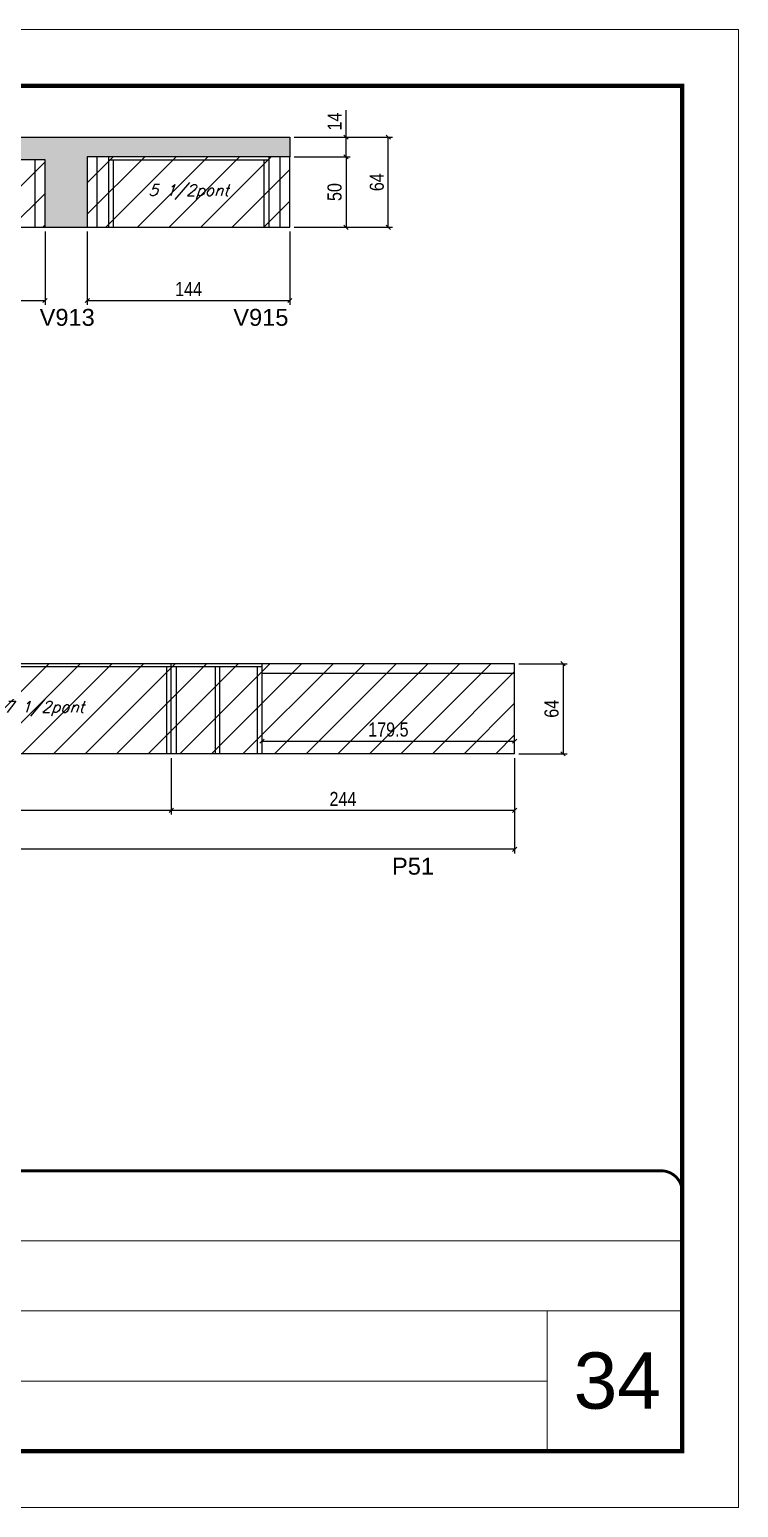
# Model space of a CAD drawing. Extents: x 3309 to 9563, y -2522 to 14608.
# Drawn here: x 5876 to 6379, y 4369 to 5419 of the extents above; entities that cross this region are included whole.
import ezdxf

# ---------------------------------------------------------------- set-up
doc = ezdxf.new("R2010")
doc.units = 0
doc.linetypes.add('CONTINUO', pattern=[0])
doc.linetypes.add('DASHED', pattern=[0.75, 0.5, -0.25])
for name, color, linetype in [('5', 5, 'Continuous'), ('COTA', 241, 'Continuous'), ('Painéis', 200, 'Continuous'), ('SARR_2.2x7', 40, 'Continuous'), ('SARR_3.5x7', 81, 'Continuous'), ('texto', 7, 'Continuous')]:
    doc.layers.add(name, color=color, linetype=linetype)
for name, color, linetype, lineweight in [('CARIMBO', 255, 'Continuous', 9), ('Folhas', 255, 'Continuous', 9), ('Hachura', 251, 'Continuous', 9), ('SARRAFO DE PRESSAO', 251, 'DASHED', 9)]:
    doc.layers.add(name, color=color, linetype=linetype, lineweight=lineweight)
doc.styles.add('ARIAL', font='arial.ttf')
doc.styles.add('COTA TECNICA', font='techl___.ttf', dxfattribs={"height": 10})
doc.styles.add('Romans', font='romans.shx')
doc.styles.get("Standard").update_dxf_attribs({"font": 'arial.ttf'})
doc.dimstyles.new('PAINEL', dxfattribs={"dimtxt": 10, "dimasz": 3, "dimexe": 3, "dimexo": 3, "dimgap": 3, "dimtad": 1, "dimdec": 1, "dimzin": 12, "dimdsep": 46, "dimtxsty": 'COTA TECNICA', "dimblk1": 'OBLIQUE', "dimblk2": 'OBLIQUE', "dimsah": 1, "dimcen": 0.9, "dimclrd": 4, "dimclre": 4, "dimclrt": 240, "dimadec": 1, "dimazin": 3, "dimtfac": 1, "dimtdec": 1, "dimtmove": 0, "dimatfit": 3, "dimfxl": 1, "dimtolj": 1, "dimtzin": 12, "dimarcsym": 0})

# ---------------------------------------------------------------- blocks, each defined once
blk = doc.blocks.new('9999999999')
at = {"color": 30, "linetype": 'CONTINUO'}
for p, q in [((98564.6, 34379.6), (99584, 34379.6)), ((98564.6, 34329.8), (99488, 34329.8)), ((99584, 34329.8), (99488, 34329.8)), ((99488, 34329.8), (99488, 34230.2)), ((98564.6, 34280), (99488, 34280))]:
    blk.add_line(p, q, dxfattribs=at)
at = {"color": 30, "linetype": 'CONTINUO', "const_width": 2}
blk.add_lwpolyline([(99584, 34230.2), (99584, 34414.4, 0.414214), (99569, 34429.4), (98229, 34429.4, 0.414214), (98214, 34414.4), (98214, 34245.2, 0.414214), (98229, 34230.2), (99584, 34230.2)], format="xyb", dxfattribs=at)
at = {"layer": 'Folhas'}
blk.add_lwpolyline([(98139, 34190.2), (99624, 34190.2), (99624, 35240.2), (98139, 35240.2)], close=True, dxfattribs=at)
at = {"layer": 'Folhas', "color": 30, "const_width": 3}
blk.add_lwpolyline([(98214, 34230.2), (99584, 34230.2), (99584, 35200.2), (98214, 35200.2)], close=True, dxfattribs=at)
blk = doc.blocks.new('_Oblique')
at = {"color": 0, "linetype": 'ByBlock', "lineweight": -2}
blk.add_line((-0.5, -0.5), (0.5, 0.5), dxfattribs=at)
blk = doc.blocks.new('*D2506')
at = {"layer": 'COTA', "color": 4, "lineweight": -2, "transparency": 16777216}
for p, q in [((5786.1, 5275.8), (5786.1, 5223.8)), ((5886.6, 5275.8), (5886.6, 5223.8)), ((5786.1, 5226.8), (5886.6, 5226.8))]:
    blk.add_line(p, q, dxfattribs=at)
at = {"layer": 'Defpoints', "color": 0, "transparency": 16777216}
for p in [(5786.1, 5278.8), (5886.6, 5278.8), (5886.6, 5226.8)]:
    blk.add_point(p, dxfattribs=at)
at = {"layer": 'COTA', "color": 4, "lineweight": -2, "transparency": 16777216, "xscale": 3, "yscale": 3, "zscale": 3, "rotation": 180}
blk.add_blockref('_Oblique', (5786.1, 5226.8), dxfattribs=at)
at = {"layer": 'COTA', "color": 4, "lineweight": -2, "transparency": 16777216, "xscale": 3, "yscale": 3, "zscale": 3}
blk.add_blockref('_Oblique', (5886.6, 5226.8), dxfattribs=at)
at = {"layer": 'COTA', "color": 240, "transparency": 16777216, "insert": (5836.3, 5234.9), "char_height": 10, "attachment_point": 5, "style": 'COTA TECNICA'}
blk.add_mtext('\\A1;100.5', dxfattribs=at)
blk = doc.blocks.new('*D2508')
at = {"layer": 'COTA', "color": 4, "lineweight": -2, "transparency": 16777216}
for p, q in [((5916.6, 5275.8), (5916.6, 5223.8)), ((6060.6, 5275.8), (6060.6, 5223.8)), ((5916.6, 5226.8), (6060.6, 5226.8))]:
    blk.add_line(p, q, dxfattribs=at)
at = {"layer": 'Defpoints', "color": 0, "transparency": 16777216}
for p in [(5916.6, 5278.8), (6060.6, 5278.8), (6060.6, 5226.8)]:
    blk.add_point(p, dxfattribs=at)
at = {"layer": 'COTA', "color": 4, "lineweight": -2, "transparency": 16777216, "xscale": 3, "yscale": 3, "zscale": 3, "rotation": 180}
blk.add_blockref('_Oblique', (5916.6, 5226.8), dxfattribs=at)
at = {"layer": 'COTA', "color": 4, "lineweight": -2, "transparency": 16777216, "xscale": 3, "yscale": 3, "zscale": 3}
blk.add_blockref('_Oblique', (6060.6, 5226.8), dxfattribs=at)
at = {"layer": 'COTA', "color": 240, "transparency": 16777216, "insert": (5988.6, 5234.9), "char_height": 10, "attachment_point": 5, "style": 'COTA TECNICA'}
blk.add_mtext('\\A1;144', dxfattribs=at)
blk = doc.blocks.new('*D2509')
at = {"layer": 'COTA', "color": 4, "lineweight": -2, "transparency": 16777216}
for p, q in [((6063.6, 5328.8), (6103.5, 5328.8)), ((6100.5, 5328.8), (6100.5, 5278.8)), ((6063.6, 5278.8), (6103.5, 5278.8))]:
    blk.add_line(p, q, dxfattribs=at)
at = {"layer": 'Defpoints', "color": 0, "transparency": 16777216}
for p in [(6060.6, 5328.8), (6060.6, 5278.8), (6100.5, 5278.8)]:
    blk.add_point(p, dxfattribs=at)
at = {"layer": 'COTA', "color": 4, "lineweight": -2, "transparency": 16777216, "xscale": 3, "yscale": 3, "zscale": 3}
for p, rotation in [((6100.5, 5328.8), 90), ((6100.5, 5278.8), 270)]:
    blk.add_blockref('_Oblique', p, dxfattribs=dict(at, rotation=rotation))
at = {"layer": 'COTA', "color": 240, "transparency": 16777216, "insert": (6092.4, 5303.8), "char_height": 10, "attachment_point": 5, "rotation": 90, "style": 'COTA TECNICA'}
blk.add_mtext('\\A1;50', dxfattribs=at)
blk = doc.blocks.new('*D2510')
at = {"layer": 'COTA', "color": 4, "lineweight": -2, "transparency": 16777216}
for p, q in [((6100.5, 5342.8), (6100.5, 5361.9)), ((6063.6, 5342.8), (6103.5, 5342.8)), ((6100.5, 5328.8), (6100.5, 5342.8)), ((6063.6, 5328.8), (6103.5, 5328.8))]:
    blk.add_line(p, q, dxfattribs=at)
at = {"layer": 'Defpoints', "color": 0, "transparency": 16777216}
for p in [(6060.6, 5342.8), (6100.5, 5342.8), (6060.6, 5328.8)]:
    blk.add_point(p, dxfattribs=at)
at = {"layer": 'COTA', "color": 4, "lineweight": -2, "transparency": 16777216, "xscale": 3, "yscale": 3, "zscale": 3}
for p, rotation in [((6100.5, 5342.8), 90), ((6100.5, 5328.8), 270)]:
    blk.add_blockref('_Oblique', p, dxfattribs=dict(at, rotation=rotation))
at = {"layer": 'COTA', "color": 240, "transparency": 16777216, "insert": (6092.4, 5353.9), "char_height": 10, "attachment_point": 5, "rotation": 90, "style": 'COTA TECNICA'}
blk.add_mtext('\\A1;14', dxfattribs=at)
blk = doc.blocks.new('*D2511')
at = {"layer": 'COTA', "color": 4, "lineweight": -2, "transparency": 16777216}
for p, q in [((6063.6, 5342.8), (6133.5, 5342.8)), ((6130.5, 5278.8), (6130.5, 5342.8)), ((6063.6, 5278.8), (6133.5, 5278.8))]:
    blk.add_line(p, q, dxfattribs=at)
at = {"layer": 'Defpoints', "color": 0, "transparency": 16777216}
for p in [(6060.6, 5342.8), (6130.5, 5342.8), (6060.6, 5278.8)]:
    blk.add_point(p, dxfattribs=at)
at = {"layer": 'COTA', "color": 4, "lineweight": -2, "transparency": 16777216, "xscale": 3, "yscale": 3, "zscale": 3}
for p, rotation in [((6130.5, 5342.8), 90), ((6130.5, 5278.8), 270)]:
    blk.add_blockref('_Oblique', p, dxfattribs=dict(at, rotation=rotation))
at = {"layer": 'COTA', "color": 240, "transparency": 16777216, "insert": (6122.4, 5310.8), "char_height": 10, "attachment_point": 5, "rotation": 90, "style": 'COTA TECNICA'}
blk.add_mtext('\\A1;64', dxfattribs=at)
blk = doc.blocks.new('*D2527')
at = {"layer": 'COTA', "color": 4, "linetype": 'ByBlock', "lineweight": -2, "transparency": 16777216}
for p, q in [((5000.3, 4901.7), (5000.3, 4833.9)), ((6220.3, 4901.7), (6220.3, 4833.9)), ((6220.3, 4836.9), (5000.3, 4836.9))]:
    blk.add_line(p, q, dxfattribs=at)
at = {"layer": 'Defpoints', "color": 0, "linetype": 'ByBlock', "transparency": 16777216}
for p in [(5000.3, 4904.7), (6220.3, 4904.7), (5000.3, 4836.9)]:
    blk.add_point(p, dxfattribs=at)
at = {"layer": 'COTA', "color": 4, "linetype": 'ByBlock', "lineweight": -2, "transparency": 16777216, "xscale": 3, "yscale": 3, "zscale": 3, "rotation": 180}
blk.add_blockref('_Oblique', (5000.3, 4836.9), dxfattribs=at)
at = {"layer": 'COTA', "color": 4, "linetype": 'ByBlock', "lineweight": -2, "transparency": 16777216, "xscale": 3, "yscale": 3, "zscale": 3}
blk.add_blockref('_Oblique', (6220.3, 4836.9), dxfattribs=at)
at = {"layer": 'COTA', "color": 240, "linetype": 'ByBlock', "transparency": 16777216, "insert": (5610.3, 4845), "char_height": 10, "attachment_point": 5, "style": 'COTA TECNICA'}
blk.add_mtext('\\A1;1220', dxfattribs=at)
blk = doc.blocks.new('*D2529')
at = {"layer": 'COTA', "color": 4, "lineweight": -2, "transparency": 16777216}
for p, q in [((6223.3, 4968.7), (6257.7, 4968.7)), ((6254.7, 4968.7), (6254.7, 4904.7)), ((6223.3, 4904.7), (6257.7, 4904.7))]:
    blk.add_line(p, q, dxfattribs=at)
at = {"layer": 'Defpoints', "color": 0, "transparency": 16777216}
for p in [(6220.3, 4968.7, 0), (6220.3, 4904.7, 0), (6254.7, 4904.7)]:
    blk.add_point(p, dxfattribs=at)
at = {"layer": 'COTA', "color": 4, "lineweight": -2, "transparency": 16777216, "xscale": 3, "yscale": 3, "zscale": 3}
for p, rotation in [((6254.7, 4968.7), 90), ((6254.7, 4904.7), 270)]:
    blk.add_blockref('_Oblique', p, dxfattribs=dict(at, rotation=rotation))
at = {"layer": 'COTA', "color": 240, "transparency": 16777216, "insert": (6246.6, 4936.7), "char_height": 10, "attachment_point": 5, "rotation": 90, "style": 'COTA TECNICA'}
blk.add_mtext('\\A1;64', dxfattribs=at)
blk = doc.blocks.new('*D2530')
at = {"layer": 'COTA', "color": 4, "lineweight": -2, "transparency": 16777216}
for p, q in [((5732.3, 4901.7), (5732.3, 4861.6)), ((5976.3, 4901.7), (5976.3, 4861.6)), ((5732.3, 4864.6), (5976.3, 4864.6))]:
    blk.add_line(p, q, dxfattribs=at)
at = {"layer": 'Defpoints', "color": 0, "transparency": 16777216}
for p in [(5732.3, 4904.7), (5976.3, 4904.7), (5976.3, 4864.6)]:
    blk.add_point(p, dxfattribs=at)
at = {"layer": 'COTA', "color": 4, "lineweight": -2, "transparency": 16777216, "xscale": 3, "yscale": 3, "zscale": 3, "rotation": 180}
blk.add_blockref('_Oblique', (5732.3, 4864.6), dxfattribs=at)
at = {"layer": 'COTA', "color": 4, "lineweight": -2, "transparency": 16777216, "xscale": 3, "yscale": 3, "zscale": 3}
blk.add_blockref('_Oblique', (5976.3, 4864.6), dxfattribs=at)
at = {"layer": 'COTA', "color": 240, "transparency": 16777216, "insert": (5854.3, 4872.6), "char_height": 10, "attachment_point": 5, "style": 'COTA TECNICA'}
blk.add_mtext('\\A1;244', dxfattribs=at)
blk = doc.blocks.new('*D2531')
at = {"layer": 'COTA', "color": 4, "lineweight": -2, "transparency": 16777216}
for p, q in [((5976.3, 4901.7), (5976.3, 4861.6)), ((6220.3, 4901.7), (6220.3, 4861.6)), ((5976.3, 4864.6), (6220.3, 4864.6))]:
    blk.add_line(p, q, dxfattribs=at)
at = {"layer": 'Defpoints', "color": 0, "transparency": 16777216}
for p in [(5976.3, 4904.7), (6220.3, 4904.7), (6220.3, 4864.6)]:
    blk.add_point(p, dxfattribs=at)
at = {"layer": 'COTA', "color": 4, "lineweight": -2, "transparency": 16777216, "xscale": 3, "yscale": 3, "zscale": 3, "rotation": 180}
blk.add_blockref('_Oblique', (5976.3, 4864.6), dxfattribs=at)
at = {"layer": 'COTA', "color": 4, "lineweight": -2, "transparency": 16777216, "xscale": 3, "yscale": 3, "zscale": 3}
blk.add_blockref('_Oblique', (6220.3, 4864.6), dxfattribs=at)
at = {"layer": 'COTA', "color": 240, "transparency": 16777216, "insert": (6098.3, 4872.6), "char_height": 10, "attachment_point": 5, "style": 'COTA TECNICA'}
blk.add_mtext('\\A1;244', dxfattribs=at)
blk = doc.blocks.new('*D2542')
at = {"layer": 'COTA', "color": 4, "lineweight": -2, "transparency": 16777216}
for p, q in [((6040.8, 4907.7), (6040.8, 4916.7)), ((6220.3, 4907.7), (6220.3, 4916.7)), ((6040.8, 4913.7), (6220.3, 4913.7))]:
    blk.add_line(p, q, dxfattribs=at)
at = {"layer": 'Defpoints', "color": 0, "transparency": 16777216}
for p in [(6040.8, 4904.7), (6220.3, 4913.7), (6220.3, 4904.7)]:
    blk.add_point(p, dxfattribs=at)
at = {"layer": 'COTA', "color": 4, "lineweight": -2, "transparency": 16777216, "xscale": 3, "yscale": 3, "zscale": 3, "rotation": 180}
blk.add_blockref('_Oblique', (6040.8, 4913.7), dxfattribs=at)
at = {"layer": 'COTA', "color": 4, "lineweight": -2, "transparency": 16777216, "xscale": 3, "yscale": 3, "zscale": 3}
blk.add_blockref('_Oblique', (6220.3, 4913.7), dxfattribs=at)
at = {"layer": 'COTA', "color": 240, "transparency": 16777216, "insert": (6130.6, 4921.9), "char_height": 10, "attachment_point": 5, "style": 'COTA TECNICA'}
blk.add_mtext('\\A1;179.5', dxfattribs=at)

msp = doc.modelspace()

# ---------------------------------------------------------------- hatches: boundary and pattern name
at = {"layer": 'COTA'}
h = msp.add_hatch(dxfattribs=at)
h.set_pattern_fill('AR-CONC', color=256, scale=0.03)
h.paths.add_polyline_path([(5916.6, 5328.8), (6060.6, 5328.8), (6060.6, 5342.8), (5346.6, 5342.8), (5346.6, 5328.8), (5482.6, 5328.8), (5482.6, 5278.8), (5512.6, 5278.8), (5512.6, 5326.8), (5756.1, 5326.8), (5756.1, 5278.8), (5786.1, 5278.8), (5786.1, 5326.8), (5886.6, 5326.8), (5886.6, 5278.8), (5916.6, 5278.8)])
at = {"layer": 'Hachura', "linetype": 'ByBlock'}
h = msp.add_hatch(dxfattribs=at)
h.set_pattern_fill('ANSI31', color=256, scale=5)
h.paths.add_polyline_path([(5346.6, 5328.8), (5346.6, 5278.8), (5480.6, 5278.8), (5480.6, 5328.8)])
h.paths.add_polyline_path([(5512.6, 5326.8), (5512.6, 5278.8), (5754.1, 5278.8), (5754.1, 5326.8)])
h.paths.add_polyline_path([(5788.1, 5326.8), (5788.1, 5278.8), (5886.6, 5278.8), (5886.6, 5326.8)])
h.paths.add_polyline_path([(5916.6, 5328.8), (5916.6, 5278.8), (6060.6, 5278.8), (6060.6, 5328.8)])
h.paths.add_polyline_path([(5592.6, 5154.72), (5592.6, 5104.72), (5713.56, 5104.72), (5713.56, 5154.72)])
h.paths.add_polyline_path([(5348.6, 5154.72), (5348.6, 5104.72), (5592.6, 5104.72), (5592.6, 5154.72)])
h.paths.add_polyline_path([(5000.33, 4968.73), (5000.33, 4904.73), (5244.33, 4904.73), (5244.33, 4968.73)])
h.paths.add_polyline_path([(5244.33, 4968.73), (5244.33, 4904.73), (5488.33, 4904.73), (5488.33, 4968.73)])
h.paths.add_polyline_path([(5488.33, 4968.73), (5488.33, 4904.73), (5732.33, 4904.73), (5732.33, 4968.73)])
h.paths.add_polyline_path([(5976.33, 4904.73), (5976.33, 4968.73), (5732.33, 4968.73), (5732.33, 4904.73)])
h.paths.add_polyline_path([(5976.33, 4968.73), (5976.33, 4904.73), (6220.33, 4904.73), (6220.33, 4968.73)])
h.paths.add_polyline_path([(5661.33, 4711.16), (5661.33, 4775.16), (5488.33, 4775.16), (5488.33, 4711.16)])
h.paths.add_polyline_path([(5244.33, 4775.16), (5244.33, 4711.16), (5488.33, 4711.16), (5488.33, 4775.16)])
h.paths.add_polyline_path([(5244.33, 4711.16), (5244.33, 4775.16), (5000.33, 4775.16), (5000.33, 4711.16)])

# ---------------------------------------------------------------- linework, layer by layer
at = {"layer": 'COTA'}
for p, q in [((5346.6, 5342.8), (6060.6, 5342.8)), ((6060.6, 5342.8), (6060.6, 5328.8)), ((5886.6, 5278.8), (5916.6, 5278.8))]:
    msp.add_line(p, q, dxfattribs=at)
at = {"layer": 'Painéis', "linetype": 'ByBlock'}
for p, q in [((5886.6, 5326.8), (5786.1, 5326.8)), ((5886.6, 5278.8), (5886.6, 5326.8)), ((6060.6, 5328.8), (5916.6, 5328.8)), ((5916.6, 5328.8), (5916.6, 5278.8)), ((6060.6, 5278.8), (6060.6, 5328.8)), ((5786.1, 5278.8), (5886.6, 5278.8)), ((5916.6, 5278.8), (6060.6, 5278.8)), ((6220.33, 4968.73), (5000.33, 4968.73)), ((5976.33, 4904.73), (5976.33, 4968.73)), ((6220.33, 4904.73), (6220.33, 4968.73)), ((6220.33, 4904.73), (5000.33, 4904.73))]:
    msp.add_line(p, q, dxfattribs=at)
at = {"layer": 'SARR_2.2x7', "linetype": 'Continuous'}
for p, q in [((5879.6, 5278.8), (5879.6, 5326.8)), ((5923.6, 5278.8), (5923.6, 5328.8)), ((5931.6, 5326.6), (6045.6, 5326.6)), ((6053.6, 5278.8), (6053.6, 5328.8)), ((5976.33, 4966.53), (5795.33, 4966.53)), ((6040.83, 4966.53), (5976.33, 4966.53)), ((6220.33, 4961.73), (6040.83, 4961.73))]:
    msp.add_line(p, q, dxfattribs=at)
at = {"layer": 'SARR_3.5x7'}
for p, q in [((5931.6, 5328.8), (5931.6, 5278.8)), ((5935.1, 5326.6), (5935.1, 5278.8)), ((6042.1, 5326.6), (6042.1, 5278.8)), ((6045.6, 5328.8), (6045.6, 5278.8)), ((5972.83, 4966.53), (5972.83, 4904.73)), ((5979.83, 4966.53), (5979.83, 4904.73)), ((6007.39, 4966.53), (6007.39, 4904.73)), ((6010.89, 4904.73), (6010.89, 4966.53)), ((6037.33, 4966.53), (6037.33, 4904.73)), ((6040.83, 4904.73), (6040.83, 4968.73))]:
    msp.add_line(p, q, dxfattribs=at)

# ---------------------------------------------------------------- block references
at = {"layer": 'SARRAFO DE PRESSAO', "color": 6, "linetype": 'ByBlock'}
msp.add_blockref('9999999999', (-93244.61, -29820.95), dxfattribs=at)

# ---------------------------------------------------------------- texts
at = {"layer": '5', "linetype": 'Continuous'}
for s, p in [('V913', (5882.78, 5208.8)), ('V915', (6020.42, 5208.8)), ('P51', (6133.19, 4818.85))]:
    msp.add_text(s, height=12, rotation=0.00004, dxfattribs=at).set_placement(p)
at = {"layer": 'CARIMBO', "style": 'ARIAL'}
msp.add_text('34', height=40, dxfattribs=at).set_placement((6262.23, 4439.4))
at = {"layer": 'texto', "color": 2, "char_height": 8, "attachment_point": 5, "style": 'Romans'}
for s, insert in [('{\\Q19;\\C256;5 1/2pont}', (5988.6, 5303.8)), ('{\\Q19;\\C256;7 1/2pont}', (5885.83, 4936.73))]:
    msp.add_mtext(s, dxfattribs=dict(at, insert=insert))

# ---------------------------------------------------------------- dimensions: what is measured, and where the dimension line sits
at = {"layer": 'COTA'}
for base, p1, p2, angle, picture, middle in [((6100.46, 5342.8), (6060.6, 5328.8), (6060.6, 5342.8), 90, '*D2510', (6092.39, 5353.86)), ((6130.53, 5342.8), (6060.6, 5278.8), (6060.6, 5342.8), 90, '*D2511', (6122.42, 5310.8)), ((6100.46, 5278.8), (6060.6, 5328.8), (6060.6, 5278.8), 90, '*D2509', (6092.35, 5303.8)), ((5886.6, 5226.82), (5786.1, 5278.8), (5886.6, 5278.8), 180, '*D2506', (5836.35, 5234.93)), ((6060.6, 5226.82), (5916.6, 5278.8), (6060.6, 5278.8), 180, '*D2508', (5988.6, 5234.89)), ((6254.69, 4904.73, 0), (6220.33, 4968.73), (6220.33, 4904.73), 90, '*D2529', (6246.59, 4936.73, 0))]:
    dim = msp.add_linear_dim(base=base, p1=p1, p2=p2, angle=angle, dimstyle='PAINEL', dxfattribs=at)
    dim.commit()
    dim.dimension.update_dxf_attribs({"geometry": picture, "text_midpoint": middle})
for base, p1, p2, picture, middle in [((6220.33, 4913.73), (6040.83, 4904.73), (6220.33, 4904.73), '*D2542', (6130.58, 4921.87)), ((5976.33, 4864.57), (5732.33, 4904.73), (5976.33, 4904.73), '*D2530', (5854.33, 4872.64))]:
    dim = msp.add_linear_dim(base=base, p1=p1, p2=p2, dimstyle='PAINEL', dxfattribs=at)
    dim.commit()
    dim.dimension.update_dxf_attribs({"geometry": picture, "text_midpoint": middle})
at = {"layer": 'COTA', "linetype": 'ByBlock'}
dim = msp.add_linear_dim(base=(5000.33, 4836.86), p1=(6220.33, 4904.73), p2=(5000.33, 4904.73), angle=180, dimstyle='PAINEL', dxfattribs=at)
dim.commit()
dim.dimension.update_dxf_attribs({"geometry": '*D2527', "text_midpoint": (5610.33, 4844.96)})
at = {"layer": 'COTA'}
dim = msp.add_linear_dim(base=(6220.33, 4864.57), p1=(5976.33, 4904.73), p2=(6220.33, 4904.73), dimstyle='PAINEL', override={"dimtmove": 1}, dxfattribs=at)
dim.commit()
dim.dimension.update_dxf_attribs({"geometry": '*D2531', "text_midpoint": (6098.33, 4872.64)})

doc.saveas('drawing.dxf')
